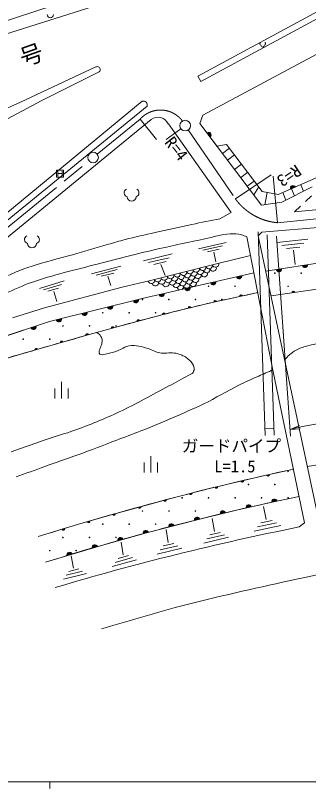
# Model space of a CAD drawing. Units: millimetres, scale not verified. Extents: x 40000 to 680000, y 20000 to 380000.
# Drawn here: x 162826 to 207090, y 204000 to 320992 of the extents above; entities that cross this region are included whole.
import ezdxf
from ezdxf.enums import TextEntityAlignment as Align

# ---------------------------------------------------------------- set-up
doc = ezdxf.new("R2010")
doc.units = ezdxf.units.MM
doc.header["$LTSCALE"] = 1000
doc.linetypes.add('CHAIN', pattern=[18.5, 12, -1.5, 3.5, -1.5])
for name, color, linetype, lineweight in [('M-BGD', 7, 'Continuous', 13), ('M-BMK', 2, 'CHAIN', 13), ('M-BMK-SRVR', 3, 'Continuous', 13), ('M-STR-HTXT', 7, 'Continuous', 13), ('M-TTL-BAND', 7, 'Continuous', 13)]:
    doc.layers.add(name, color=color, linetype=linetype, lineweight=lineweight)
doc.layers.add('M-BGD-HTXT', color=7, linetype='Continuous')
doc.styles.add('ＭＳ ゴシック', font='')
doc.styles.get('ＭＳ ゴシック').set_extended_font_data('MS Gothic')

# ---------------------------------------------------------------- blocks, each defined once
blk = doc.blocks.new('ﾌﾟﾛｯﾄﾏｰｸ-02')
at = {"color": 3, "linetype": 'Continuous', "lineweight": 13}
blk.add_circle((0, 0), 0.5, dxfattribs=at)

msp = doc.modelspace()

# ---------------------------------------------------------------- linework, layer by layer
at = {"layer": 'M-BGD'}
for p, q in [((223322, 329641), (190370, 311787)), ((223751, 328850), (190799, 310996)), ((143021, 312363), (181651, 324623)), ((225928, 324622), (191112, 305896)), ((142498, 313926), (168689, 322557)), ((163600, 307859), (174967, 313196)), ((166681, 308058), (175383, 312397)), ((190370, 311787), (190799, 310996)), ((152888, 303083), (163600, 307859)), ((155437, 302026), (166681, 308058)), ((159599, 289509), (181980, 308003)), ((160119, 288785), (182699, 307276)), ((191112, 305896), (190667, 304632)), ((183325, 305272), (160903, 286819)), ((195396, 291170), (185915, 304590)), ((190667, 304632), (199996, 292280)), ((190667, 304632), (193262, 301196)), ((193262, 301196), (194719, 301468)), ((194074, 300122), (195132, 300921)), ((194719, 301468), (200105, 294334)), ((194836, 299113), (195894, 299912)), ((195927, 297668), (196985, 298467)), ((202521, 293879), (214292, 299063)), ((202521, 293879), (214292, 299063)), ((169015, 296533), (169015, 297583)), ((169015, 297583), (170065, 297583)), ((169212, 297452), (169212, 296665)), ((169868, 297452), (169868, 296665)), ((170065, 297583), (170065, 296533)), ((196843, 296456), (197900, 297254)), ((204972, 291271), (272421, 297993)), ((170065, 296533), (169015, 296533)), ((169212, 297058), (169868, 297058)), ((197835, 295142), (198892, 295940)), ((199573, 295039), (198816, 293844)), ((203044, 292735), (207647, 295073)), ((205908, 295371), (206333, 294406)), ((200105, 294334), (202521, 293879)), ((200825, 294199), (200514, 292358)), ((203191, 294175), (203682, 293060)), ((204525, 294762), (204983, 293720)), ((207565, 293712), (206633, 292834)), ((199996, 292280), (203044, 292735)), ((205904, 292149), (204972, 291271)), ((193700, 290210), (195396, 291170)), ((200058, 288197), (219744, 289880)), ((199502, 287662), (200058, 288197)), ((208637, 244546), (199502, 287662)), ((202309, 286643), (207007, 287152)), ((190455, 285696), (194634, 286627)), ((191136, 285463), (194121, 286128)), ((191818, 285230), (193609, 285629)), ((203040, 286176), (206396, 286539)), ((203771, 285708), (205785, 285927)), ((182156, 283845), (186502, 284896)), ((182942, 283586), (186046, 284336)), ((192770, 285186), (193107, 283722)), ((193183, 283420), (198326, 284688)), ((200641, 282286), (218325, 285085)), ((200641, 282286), (218325, 285085)), ((204818, 285457), (205057, 283297)), ((183222, 280862), (193183, 283420)), ((183728, 283326), (185591, 283777)), ((184770, 283279), (185432, 281641)), ((174284, 281890), (178726, 283052)), ((175026, 281703), (178199, 282533)), ((175768, 281516), (177672, 282014)), ((181947, 278144), (198841, 282059)), ((181947, 278144), (198841, 282059)), ((166428, 279681), (170185, 280827)), ((176792, 281530), (177222, 280117)), ((178940, 279893), (183222, 280862)), ((201427, 278578), (219192, 281161)), ((201427, 278578), (219192, 281161)), ((167081, 279462), (169764, 280281)), ((167183, 276755), (178940, 279893)), ((167733, 279244), (169344, 279735)), ((168616, 279235), (169080, 277707)), ((195989, 278317), (199427, 279059)), ((167971, 274672), (181947, 278144)), ((167971, 274672), (181947, 278144)), ((189600, 276855), (192555, 277555)), ((192555, 277555), (195989, 278317)), ((162384, 275208), (167183, 276755)), ((182520, 275050), (186653, 276122)), ((186653, 276122), (189600, 276855)), ((178397, 273939), (182520, 275050)), ((159936, 272019), (167971, 274672)), ((173976, 272706), (178397, 273939)), ((169562, 271449), (173976, 272706)), ((164835, 270093), (169562, 271449)), ((160112, 268720), (164835, 270093)), ((168787, 264547), (168787, 263047)), ((169787, 265547), (169787, 263047)), ((170787, 264547), (170787, 263047)), ((206906, 252716), (233886, 257016)), ((233886, 257016), (206906, 252716)), ((183258, 254321), (183258, 251821)), ((182258, 253321), (182258, 251821)), ((184258, 253321), (184258, 251821)), ((204862, 252352), (200489, 251380)), ((200489, 251380), (192136, 249394)), ((192136, 249394), (186316, 247909)), ((205676, 248213), (201621, 247346)), ((186316, 247909), (177822, 245589)), ((201621, 247346), (195754, 246014)), ((195754, 246014), (189861, 244584)), ((200669, 244718), (200314, 246703)), ((177822, 245589), (172197, 243952)), ((189861, 244584), (182602, 242694)), ((192895, 242896), (192513, 244861)), ((201588, 244568), (199868, 244206)), ((172197, 243952), (166236, 242128)), ((202911, 243816), (198899, 242972)), ((202249, 244192), (199384, 243589)), ((206500, 244230), (205701, 243582)), ((182602, 242694), (175463, 240694)), ((185893, 241245), (185600, 243224)), ((194385, 242385), (191724, 241770)), ((193757, 242753), (192161, 242385)), ((179073, 239380), (178800, 241291)), ((186744, 241106), (185140, 240724)), ((195013, 242016), (191288, 241156)), ((175463, 240694), (167349, 238250)), ((187959, 240372), (184218, 239480)), ((187351, 240739), (184679, 240102)), ((171577, 237352), (171249, 239221)), ((180505, 238959), (177867, 238209)), ((179909, 239287), (178327, 238837)), ((181101, 238632), (177408, 237581)), ((173530, 236535), (170060, 235675)), ((172952, 236880), (170474, 236266)), ((172375, 237224), (170887, 236856))]:
    msp.add_line(p, q, dxfattribs=at)
for points in [[(197773, 287515), (201721, 267334), (206500, 244230)], [(167971, 274672), (159936, 272019), (157881, 271441), (150034, 269031)]]:
    msp.add_lwpolyline(points, dxfattribs=at)
for centre in [(202000, 282000), (206000, 282000), (192000, 280001), (192000, 280001), (196000, 280001), (196000, 280001), (204000, 280000), (204000, 280000), (182000, 278000), (186000, 278000), (190000, 278000), (194000, 278001), (176000, 276001), (176000, 276001), (180000, 276000), (180000, 276000), (184000, 276000), (184000, 276000), (170000, 274000), (174000, 274001), (178000, 274001), (164001, 272000), (164001, 272000), (168001, 272000), (168001, 272000), (204001, 252001), (204001, 252001), (198001, 250001), (202001, 250001), (188001, 248000), (188001, 248000), (192001, 248000), (192001, 248000), (196001, 248001), (196001, 248001), (200001, 248001), (200001, 248001), (204001, 248001), (204001, 248001), (182001, 246001), (186001, 246000), (190001, 246000), (194001, 246000), (176001, 244001), (176001, 244001), (180001, 244001), (180001, 244001), (184001, 244000), (184001, 244000), (170001, 242000), (174000, 242001), (178001, 242001), (168001, 240000), (168001, 240000), (172001, 240000), (172001, 240000)]:
    msp.add_circle(centre, 50, dxfattribs=at)
for centre, radius, start, end in [((168075, 321124), 472, 180, 0), ((199958, 316707), 241, 116.08703, 255.33416), ((200167, 316474), 270, 180, 0), ((200376, 316707), 241, 284.66584, 63.91297), ((175188, 312803), 451, 295.61254, 119.36222), ((182153, 307454), 574, 341.9421, 107.45664), ((184328, 303825), 1761, 25.73216, 124.75015), ((191964, 302914), 400, 307.06374, 127.06374), ((191964, 302914), 300, 307.06374, 127.06374), ((191964, 302914), 200, 307.06374, 127.06374), ((191964, 302914), 100, 307.06374, 127.06374), ((204746, 294859), 400, 23.76596, 203.76596), ((204746, 294859), 300, 23.76596, 203.76596), ((204746, 294859), 200, 23.76596, 203.76596), ((204746, 294859), 100, 23.76596, 203.76596), ((179836, 294152), 603, 116.08703, 255.33416), ((180881, 294152), 603, 284.66584, 63.91297), ((180359, 293568), 675, 180, 0), ((164792, 287090), 603, 116.08703, 255.33416), ((165837, 287090), 603, 284.66584, 63.91297), ((165315, 286507), 675, 180, 0), ((192072, 283137), 500, 194.65161, 14.13859), ((193041, 283383), 500, 194.44514, 14.06016), ((206571, 283224), 400, 188.99474, 8.99474), ((206571, 283224), 300, 188.99474, 8.99474), ((206571, 283224), 200, 188.99474, 8.99474), ((206571, 283224), 100, 188.99474, 8.99474), ((187226, 281902), 500, 195.41268, 13.17104), ((188196, 282149), 500, 195.41268, 13.31263), ((189165, 282396), 500, 195.27107, 13.51913), ((189773, 282035), 500, 194.29186, 14.29186), ((190134, 282643), 500, 195.06458, 13.72562), ((190742, 282282), 500, 194.29186, 14.29186), ((191103, 282890), 500, 194.85809, 13.93211), ((191350, 281921), 500, 194.29186, 14.29186), ((191711, 282529), 500, 194.29186, 14.29186), ((192680, 282776), 500, 194.29186, 14.29186), ((202620, 282599), 400, 188.99474, 8.99474), ((202620, 282599), 300, 188.99474, 8.99474), ((202620, 282599), 200, 188.99474, 8.99474), ((202620, 282599), 100, 188.99474, 8.99474), ((183350, 280915), 500, 195.41298, 13.17104), ((184319, 281162), 500, 195.41268, 13.17104), ((184927, 280801), 500, 194.29186, 14.29186), ((185288, 281409), 500, 195.41268, 13.17104), ((185896, 281047), 500, 194.29186, 14.29186), ((186257, 281655), 500, 195.41268, 13.17104), ((186504, 280686), 500, 194.29186, 14.29186), ((186865, 281294), 500, 194.29186, 14.29186), ((187473, 280933), 500, 194.29186, 14.29186), ((187834, 281541), 500, 194.29186, 14.29186), ((188442, 281180), 500, 194.29186, 14.29186), ((188803, 281788), 500, 194.29186, 14.29186), ((189050, 280819), 500, 194.29186, 14.29186), ((189411, 281427), 500, 194.29186, 14.29186), ((190019, 281066), 500, 194.29186, 14.29186), ((190380, 281674), 500, 194.29186, 14.29186), ((190988, 281313), 500, 194.29186, 200.78584), ((196604, 281541), 400, 193.0466, 13.0466), ((196604, 281541), 300, 193.0466, 13.0466), ((196604, 281541), 200, 193.0466, 13.0466), ((196604, 281541), 100, 193.0466, 13.0466), ((183958, 280554), 500, 194.29186, 14.29186), ((185535, 280440), 500, 194.29186, 14.29186), ((187112, 280325), 500, 194.29186, 14.29186), ((186143, 280078), 500, 6.02617, 14.29186), ((187720, 279964), 500, 194.29186, 262.99822), ((188081, 280572), 500, 194.29186, 14.29186), ((187720, 279964), 500, 303.09498, 14.29186), ((188689, 280211), 500, 194.29186, 272.4256), ((188810, 279735), 400, 193.0466, 13.0466), ((188810, 279735), 300, 193.0466, 13.0466), ((188810, 279735), 200, 193.0466, 13.0466), ((188810, 279735), 100, 193.0466, 13.0466), ((188689, 280211), 500, 293.66761, 14.29186), ((189658, 280458), 500, 194.29186, 14.29186), ((192707, 280638), 400, 193.0466, 13.0466), ((192707, 280638), 300, 193.0466, 13.0466), ((192707, 280638), 200, 193.0466, 13.0466), ((192707, 280638), 100, 193.0466, 13.0466), ((184913, 278832), 400, 193.0466, 13.0466), ((184913, 278832), 300, 193.0466, 13.0466), ((184913, 278832), 200, 193.0466, 13.0466), ((184913, 278832), 100, 193.0466, 13.0466), ((196907, 278515), 200, 12.18023, 192.18023), ((196907, 278515), 100, 12.18023, 192.18023), ((204801, 279069), 200, 8.27104, 188.27104), ((204801, 279069), 100, 8.27104, 188.27104), ((181020, 277914), 400, 193.95211, 13.95211), ((181020, 277914), 300, 193.95211, 13.95211), ((181020, 277914), 200, 193.95211, 13.95211), ((181020, 277914), 100, 193.95211, 13.95211), ((193001, 277654), 200, 12.50594, 192.50594), ((193001, 277654), 100, 12.50594, 192.50594), ((177138, 276950), 400, 193.95211, 13.95211), ((177138, 276950), 300, 193.95211, 13.95211), ((177138, 276950), 200, 193.95211, 13.95211), ((177138, 276950), 100, 193.95211, 13.95211), ((189108, 276732), 200, 13.95474, 193.95474), ((189108, 276732), 100, 13.95474, 193.95474), ((169374, 275021), 400, 193.95211, 13.95211), ((169374, 275021), 300, 193.95211, 13.95211), ((169374, 275021), 200, 193.95211, 13.95211), ((169374, 275021), 100, 193.95211, 13.95211), ((173256, 275985), 400, 193.95211, 13.95211), ((173256, 275985), 300, 193.95211, 13.95211), ((173256, 275985), 200, 193.95211, 13.95211), ((173256, 275985), 100, 193.95211, 13.95211), ((181361, 274737), 200, 15.0753, 195.0753), ((185230, 275753), 200, 14.55163, 194.55163), ((185230, 275753), 100, 14.55163, 194.55163), ((165546, 273871), 400, 198.27264, 18.27264), ((165546, 273871), 300, 198.27264, 18.27264), ((165546, 273871), 200, 198.27264, 18.27264), ((165546, 273871), 100, 198.27264, 18.27264), ((177501, 273689), 200, 15.5787, 195.5787), ((177501, 273689), 100, 15.5787, 195.5787), ((181361, 274737), 100, 15.0753, 195.0753), ((173649, 272613), 200, 15.90263, 195.90263), ((173649, 272613), 100, 15.90263, 195.90263), ((169802, 271517), 200, 15.90263, 195.90263), ((169802, 271517), 100, 15.90263, 195.90263), ((165956, 270415), 200, 16.0004, 196.0004), ((165956, 270415), 100, 16.0004, 196.0004), ((298683, -180194), 442604, 102.23805, 107.41219), ((197079, 250570), 200, 193.37374, 13.37374), ((197079, 250570), 100, 193.37374, 13.37374), ((200973, 251488), 200, 192.52804, 12.52804), ((200973, 251488), 100, 192.52804, 12.52804), ((193188, 249644), 200, 193.37374, 13.37374), ((193188, 249644), 100, 193.37374, 13.37374), ((288693, -149819), 406597, 101.77832, 107.36371), ((189308, 248672), 200, 194.31827, 14.31827), ((189308, 248672), 100, 194.31827, 14.31827), ((185436, 247668), 200, 195.27702, 15.27702), ((185436, 247668), 100, 195.27702, 15.27702), ((198051, 246535), 400, 12.78941, 192.78941), ((201952, 247417), 400, 12.07335, 192.07335), ((201952, 247417), 300, 12.07335, 192.07335), ((201952, 247417), 200, 12.07335, 192.07335), ((201952, 247417), 100, 12.07335, 192.07335), ((181577, 246615), 200, 195.27702, 15.27702), ((181577, 246615), 100, 195.27702, 15.27702), ((194156, 245626), 400, 13.6406, 193.6406), ((194156, 245626), 300, 13.6406, 193.6406), ((194156, 245626), 200, 13.6406, 193.6406), ((194156, 245626), 100, 13.6406, 193.6406), ((198051, 246535), 300, 12.78941, 192.78941), ((198051, 246535), 200, 12.78941, 192.78941), ((198051, 246535), 100, 12.78941, 192.78941), ((177719, 245559), 200, 196.22613, 16.22613), ((177719, 245559), 100, 196.22613, 16.22613), ((190268, 244683), 400, 13.6406, 193.6406), ((190268, 244683), 300, 13.6406, 193.6406), ((190268, 244683), 200, 13.6406, 193.6406), ((190268, 244683), 100, 13.6406, 193.6406), ((284756, -153176), 404557, 101.26879, 106.6557), ((170047, 243294), 200, 197.00876, 17.00876), ((173879, 244441), 200, 196.22613, 16.22613), ((173879, 244441), 100, 196.22613, 16.22613), ((186396, 243682), 400, 14.5964, 194.5964), ((186396, 243682), 300, 14.5964, 194.5964), ((186396, 243682), 200, 14.5964, 194.5964), ((186396, 243682), 100, 14.5964, 194.5964), ((170047, 243294), 100, 197.00876, 17.00876), ((182525, 242672), 400, 15.64727, 195.64727), ((182525, 242672), 300, 15.64727, 195.64727), ((182525, 242672), 200, 15.64727, 195.64727), ((182525, 242672), 100, 15.64727, 195.64727), ((178673, 241593), 400, 15.64727, 195.64727), ((178673, 241593), 300, 15.64727, 195.64727), ((178673, 241593), 200, 15.64727, 195.64727), ((178673, 241593), 100, 15.64727, 195.64727), ((174825, 240502), 400, 16.76666, 196.76666), ((174825, 240502), 300, 16.76666, 196.76666), ((174825, 240502), 200, 16.76666, 196.76666), ((174825, 240502), 100, 16.76666, 196.76666), ((170995, 239348), 400, 16.76666, 196.76666), ((170995, 239348), 300, 16.76666, 196.76666), ((170995, 239348), 200, 16.76666, 196.76666), ((170995, 239348), 100, 16.76666, 196.76666)]:
    msp.add_arc(centre, radius, start, end, dxfattribs=at)
for points, knots in [([(159994, 280878), (160864, 281267), (161724, 281682), (162605, 282045), (163454, 282394), (164311, 282728), (165183, 283016), (167234, 283692), (169339, 284193), (171414, 284789), (173230, 285311), (175041, 285846), (176857, 286366), (177696, 286606), (178530, 286862), (179374, 287079), (180876, 287465), (182395, 287781), (183908, 288125), (185760, 288546), (187611, 288976), (189470, 289368), (190877, 289665), (192290, 289929), (193700, 290210)], [0, 0, 0, 0, 1, 1, 1, 2, 2, 2, 3, 3, 3, 4, 4, 4, 5, 5, 5, 6, 6, 6, 7, 7, 7, 8, 8, 8, 8]), ([(151532, 273779), (153061, 274640), (154568, 275541), (156120, 276360), (157803, 277247), (159509, 278089), (161237, 278884), (162552, 279489), (163864, 280111), (165229, 280590), (168470, 281728), (171835, 282476), (175156, 283353), (178284, 284179), (181420, 284976), (184571, 285707), (186848, 286235), (189141, 286694), (191428, 287174), (192701, 287441), (193950, 287890), (195249, 287958), (195831, 287989), (196420, 287913), (196989, 287788), (197259, 287728), (197512, 287606), (197773, 287515)], [0, 0, 0, 0, 1, 1, 1, 2, 2, 2, 3, 3, 3, 4, 4, 4, 5, 5, 5, 6, 6, 6, 7, 7, 7, 8, 8, 8, 9, 9, 9, 9]), ([(122469, 255043), (127000, 256827), (131534, 258603), (136062, 260396), (138293, 261279), (140502, 262216), (142748, 263057), (145807, 264201), (148887, 265290), (151993, 266298), (154680, 267169), (157402, 267924), (160112, 268720), (163258, 269643), (166409, 270549), (169562, 271449), (172504, 272288), (175446, 273133), (178397, 273939), (181143, 274689), (183894, 275423), (186653, 276122), (188615, 276620), (190582, 277100), (192555, 277555), (194840, 278082), (197137, 278558), (199427, 279059)], [0, 0, 0, 0, 1, 1, 1, 2, 2, 2, 3, 3, 3, 4, 4, 4, 5, 5, 5, 6, 6, 6, 7, 7, 7, 8, 8, 8, 9, 9, 9, 9]), ([(162165, 254931), (164075, 255613), (165974, 256329), (167896, 256977), (169140, 257397), (170415, 257722), (171649, 258171), (173972, 259019), (176265, 259957), (178505, 261003), (181063, 262197), (183519, 263598), (186010, 264926), (186975, 265440), (187951, 265935), (188892, 266491), (189151, 266644), (189480, 266730), (189651, 266977), (189788, 267175), (189841, 267446), (189802, 267684), (189732, 268113), (189439, 268495), (189135, 268806), (188752, 269197), (188245, 269463), (187740, 269675), (187440, 269802), (187114, 269867), (186790, 269908), (186075, 269997), (185336, 269795), (184627, 269928), (183990, 270047), (183427, 270424), (182808, 270615), (182374, 270750), (181933, 270874), (181483, 270939), (180996, 271009), (180492, 271098), (180008, 271010), (179372, 270894), (178837, 270458), (178229, 270241), (177704, 270055), (177167, 269899), (176622, 269787), (176322, 269725), (176002, 269567), (175712, 269665), (175608, 269700), (175518, 269795), (175479, 269898), (175426, 270040), (175478, 270204), (175510, 270353), (175569, 270633), (175729, 270884), (175803, 271161), (175858, 271369), (175924, 271583), (175914, 271798), (175904, 272014), (175851, 272237), (175742, 272425), (175598, 272673), (175337, 272830), (175134, 273033)], [0, 0, 0, 0, 1, 1, 1, 2, 2, 2, 3, 3, 3, 4, 4, 4, 5, 5, 5, 6, 6, 6, 7, 7, 7, 8, 8, 8, 9, 9, 9, 10, 10, 10, 11, 11, 11, 12, 12, 12, 13, 13, 13, 14, 14, 14, 15, 15, 15, 16, 16, 16, 17, 17, 17, 18, 18, 18, 19, 19, 19, 20, 20, 20, 21, 21, 21, 22, 22, 22, 23, 23, 23, 23]), ([(203477, 268904), (203730, 269155), (203965, 269426), (204238, 269657), (204523, 269899), (204819, 270136), (205147, 270314), (205665, 270595), (206227, 270795), (206795, 270951), (208746, 271484), (210787, 271606), (212781, 271946), (214079, 272168), (215374, 272401), (216670, 272629), (217663, 272803), (218650, 273023), (219650, 273152), (221030, 273329), (222421, 273431), (223812, 273493), (224864, 273540), (225920, 273562), (226973, 273516), (228312, 273456), (229651, 273334), (230975, 273129), (232124, 272951), (233247, 272629), (234387, 272401), (235241, 272231), (236094, 272046), (236957, 271924), (237726, 271815), (238501, 271749), (239276, 271696), (240230, 271631), (241191, 271676), (242142, 271582), (243204, 271478), (244255, 271279), (245303, 271082), (246455, 270865), (247587, 270556), (248737, 270332), (249311, 270220), (249888, 270124), (250466, 270036), (251199, 269924), (251948, 269905), (252672, 269740), (253364, 269583), (254028, 269321), (254696, 269081), (255554, 268773), (256413, 268459), (257243, 268080), (257881, 267788), (258468, 267391), (259108, 267102), (259803, 266788), (260508, 266480), (261246, 266283), (262150, 266043), (263101, 266025), (264020, 265851), (264638, 265735), (265257, 265612), (265862, 265442), (266587, 265239), (267307, 265007), (268000, 264714), (269356, 264142), (270680, 263482), (271935, 262713), (272550, 262336), (273118, 261884), (273686, 261439), (274084, 261127), (274465, 260794), (274846, 260461), (275135, 260208), (275415, 259945), (275700, 259687)], [0, 0, 0, 0, 1, 1, 1, 2, 2, 2, 3, 3, 3, 4, 4, 4, 5, 5, 5, 6, 6, 6, 7, 7, 7, 8, 8, 8, 9, 9, 9, 10, 10, 10, 11, 11, 11, 12, 12, 12, 13, 13, 13, 14, 14, 14, 15, 15, 15, 16, 16, 16, 17, 17, 17, 18, 18, 18, 19, 19, 19, 20, 20, 20, 21, 21, 21, 22, 22, 22, 23, 23, 23, 24, 24, 24, 25, 25, 25, 26, 26, 26, 27, 27, 27, 28, 28, 28, 28]), ([(162935, 251150), (164379, 251682), (165820, 252225), (167269, 252747), (168924, 253343), (170596, 253894), (172249, 254498), (174221, 255217), (176177, 255981), (178139, 256727), (179353, 257187), (180573, 257632), (181778, 258114), (183381, 258755), (184969, 259431), (186554, 260115), (188131, 260796), (189719, 261454), (191262, 262207), (193069, 263090), (194782, 264157), (196584, 265050), (197562, 265535), (198567, 265966), (199563, 266415), (200278, 266737), (200997, 267050), (201715, 267367)], [0, 0, 0, 0, 1, 1, 1, 2, 2, 2, 3, 3, 3, 4, 4, 4, 5, 5, 5, 6, 6, 6, 7, 7, 7, 8, 8, 8, 9, 9, 9, 9]), ([(175809, 228157), (179520, 229230), (183206, 230395), (186943, 231377), (192319, 232789), (197742, 234022), (203172, 235214), (206954, 236045), (210743, 236849), (214555, 237523), (219133, 238333), (223740, 238971), (228345, 239605), (233432, 240305), (238528, 240939), (243631, 241508), (249250, 242133), (254871, 242766), (260511, 243166), (266096, 243562), (271696, 243724), (277293, 243898), (283438, 244089), (289585, 244270), (295733, 244239), (299752, 244220), (303772, 244140), (307783, 243898), (311141, 243696), (314490, 243349), (317833, 242971), (323311, 242352), (328764, 241530), (334225, 240776), (340863, 239859), (347498, 238914), (354129, 237946), (358262, 237343), (362387, 236689), (366520, 236092), (372955, 235164), (379403, 234327), (385839, 233409), (388285, 233060), (390732, 232714), (393173, 232336), (393839, 232233), (394558, 232297), (395168, 232011), (395627, 231796), (395957, 231371), (396317, 231013), (396782, 230552), (397184, 230030), (397618, 229539)], [0, 0, 0, 0, 1, 1, 1, 2, 2, 2, 3, 3, 3, 4, 4, 4, 5, 5, 5, 6, 6, 6, 7, 7, 7, 8, 8, 8, 9, 9, 9, 10, 10, 10, 11, 11, 11, 12, 12, 12, 13, 13, 13, 14, 14, 14, 15, 15, 15, 16, 16, 16, 17, 17, 17, 18, 18, 18, 18])]:
    msp.add_open_spline(points, degree=3, knots=knots, dxfattribs=at)
at = {"layer": 'M-BMK'}
for p, q in [((175169, 299998), (181671, 305320)), ((188913, 303662), (196048, 293235)), ((159743, 287373), (173931, 298985)), ((202382, 289628), (263926, 295730))]:
    msp.add_line(p, q, dxfattribs=at)
for centre, radius, start, end in [((184733, 302552), 4127, 36.51292, 137.89), ((203197, 298424), 8834, 215.97195, 264.70631)]:
    msp.add_arc(centre, radius, start, end, dxfattribs=at)
at = {"layer": 'M-BMK-SRVR'}
for p, q in [((184110, 302229), (181671, 305320)), ((185588, 302240), (187814, 303852)), ((201456, 296896), (196048, 293235)), ((201759, 296653), (202382, 289628))]:
    msp.add_line(p, q, dxfattribs=at)
at = {"layer": 'M-STR-HTXT'}
for p, q in [((200535, 257434), (199471, 288247)), ((200838, 287775), (201885, 257481)), ((202256, 287572), (204389, 257349)), ((204318, 258346), (205726, 258921)), ((201850, 258480), (200501, 258434)), ((204318, 258346), (205837, 258433))]:
    msp.add_line(p, q, dxfattribs=at)
msp.add_open_spline([(204318, 258346), (205131, 258530), (205936, 258749), (206755, 258897), (209010, 259307), (211296, 259521), (213566, 259836), (216729, 260274), (219882, 260792), (223054, 261156), (229190, 261860), (235350, 262343), (241507, 262824), (246067, 263181), (250631, 263508), (255200, 263728), (261335, 264023), (267476, 264211), (273618, 264284), (277198, 264326), (280778, 264273), (284357, 264215), (288783, 264142), (293209, 264035), (297632, 263867), (301341, 263726), (305049, 263547), (308753, 263311), (313229, 263025), (317702, 262688), (322167, 262268), (326797, 261833), (331421, 261325), (336033, 260739), (342164, 259960), (348274, 259032), (354383, 258098), (357897, 257561), (361414, 257028), (364913, 256395), (368226, 255796), (371516, 255075), (374817, 254414)], degree=3, knots=[0, 0, 0, 0, 1, 1, 1, 2, 2, 2, 3, 3, 3, 4, 4, 4, 5, 5, 5, 6, 6, 6, 7, 7, 7, 8, 8, 8, 9, 9, 9, 10, 10, 10, 11, 11, 11, 12, 12, 12, 13, 13, 13, 14, 14, 14, 14], dxfattribs=at)
at = {"layer": 'M-TTL-BAND'}
for p, q in [((40000, 205000), (579000, 205000)), ((168000, 205000), (168000, 204000))]:
    msp.add_line(p, q, dxfattribs=at)

# ---------------------------------------------------------------- block references
at = {"layer": 'M-BMK-SRVR', "xscale": 1600, "yscale": 1600, "rotation": 90}
for p in [(188461, 304322), (174550, 299492)]:
    msp.add_blockref('ﾌﾟﾛｯﾄﾏｰｸ-02', p, dxfattribs=at)

# ---------------------------------------------------------------- texts
at = {"layer": 'M-BGD-HTXT', "style": 'ＭＳ ゴシック'}
msp.add_text('一\u3000般\u3000国\u3000道\u3000262\u3000号', height=2566, rotation=19.628, dxfattribs=at).set_placement((148612, 306936), align=Align.BOTTOM_CENTER)
at = {"layer": 'M-BMK-SRVR', "style": 'ＭＳ ゴシック'}
msp.add_text('R=4', height=1833, rotation=308.273, dxfattribs=at).set_placement((187135, 298468), align=Align.BOTTOM_RIGHT)
msp.add_text('R=3', height=1833, rotation=214.094, dxfattribs=at).set_placement((204886, 298978), align=Align.BOTTOM_LEFT)
at = {"layer": 'M-STR-HTXT', "style": 'ＭＳ ゴシック'}
msp.add_text('ガードパイプ', height=1833, dxfattribs=at).set_placement((202947, 254380), align=Align.BOTTOM_RIGHT)
msp.add_text('L=1.5', height=1833, dxfattribs=at).set_placement((195964, 252763), align=Align.MIDDLE_CENTER)

doc.saveas('drawing.dxf')
